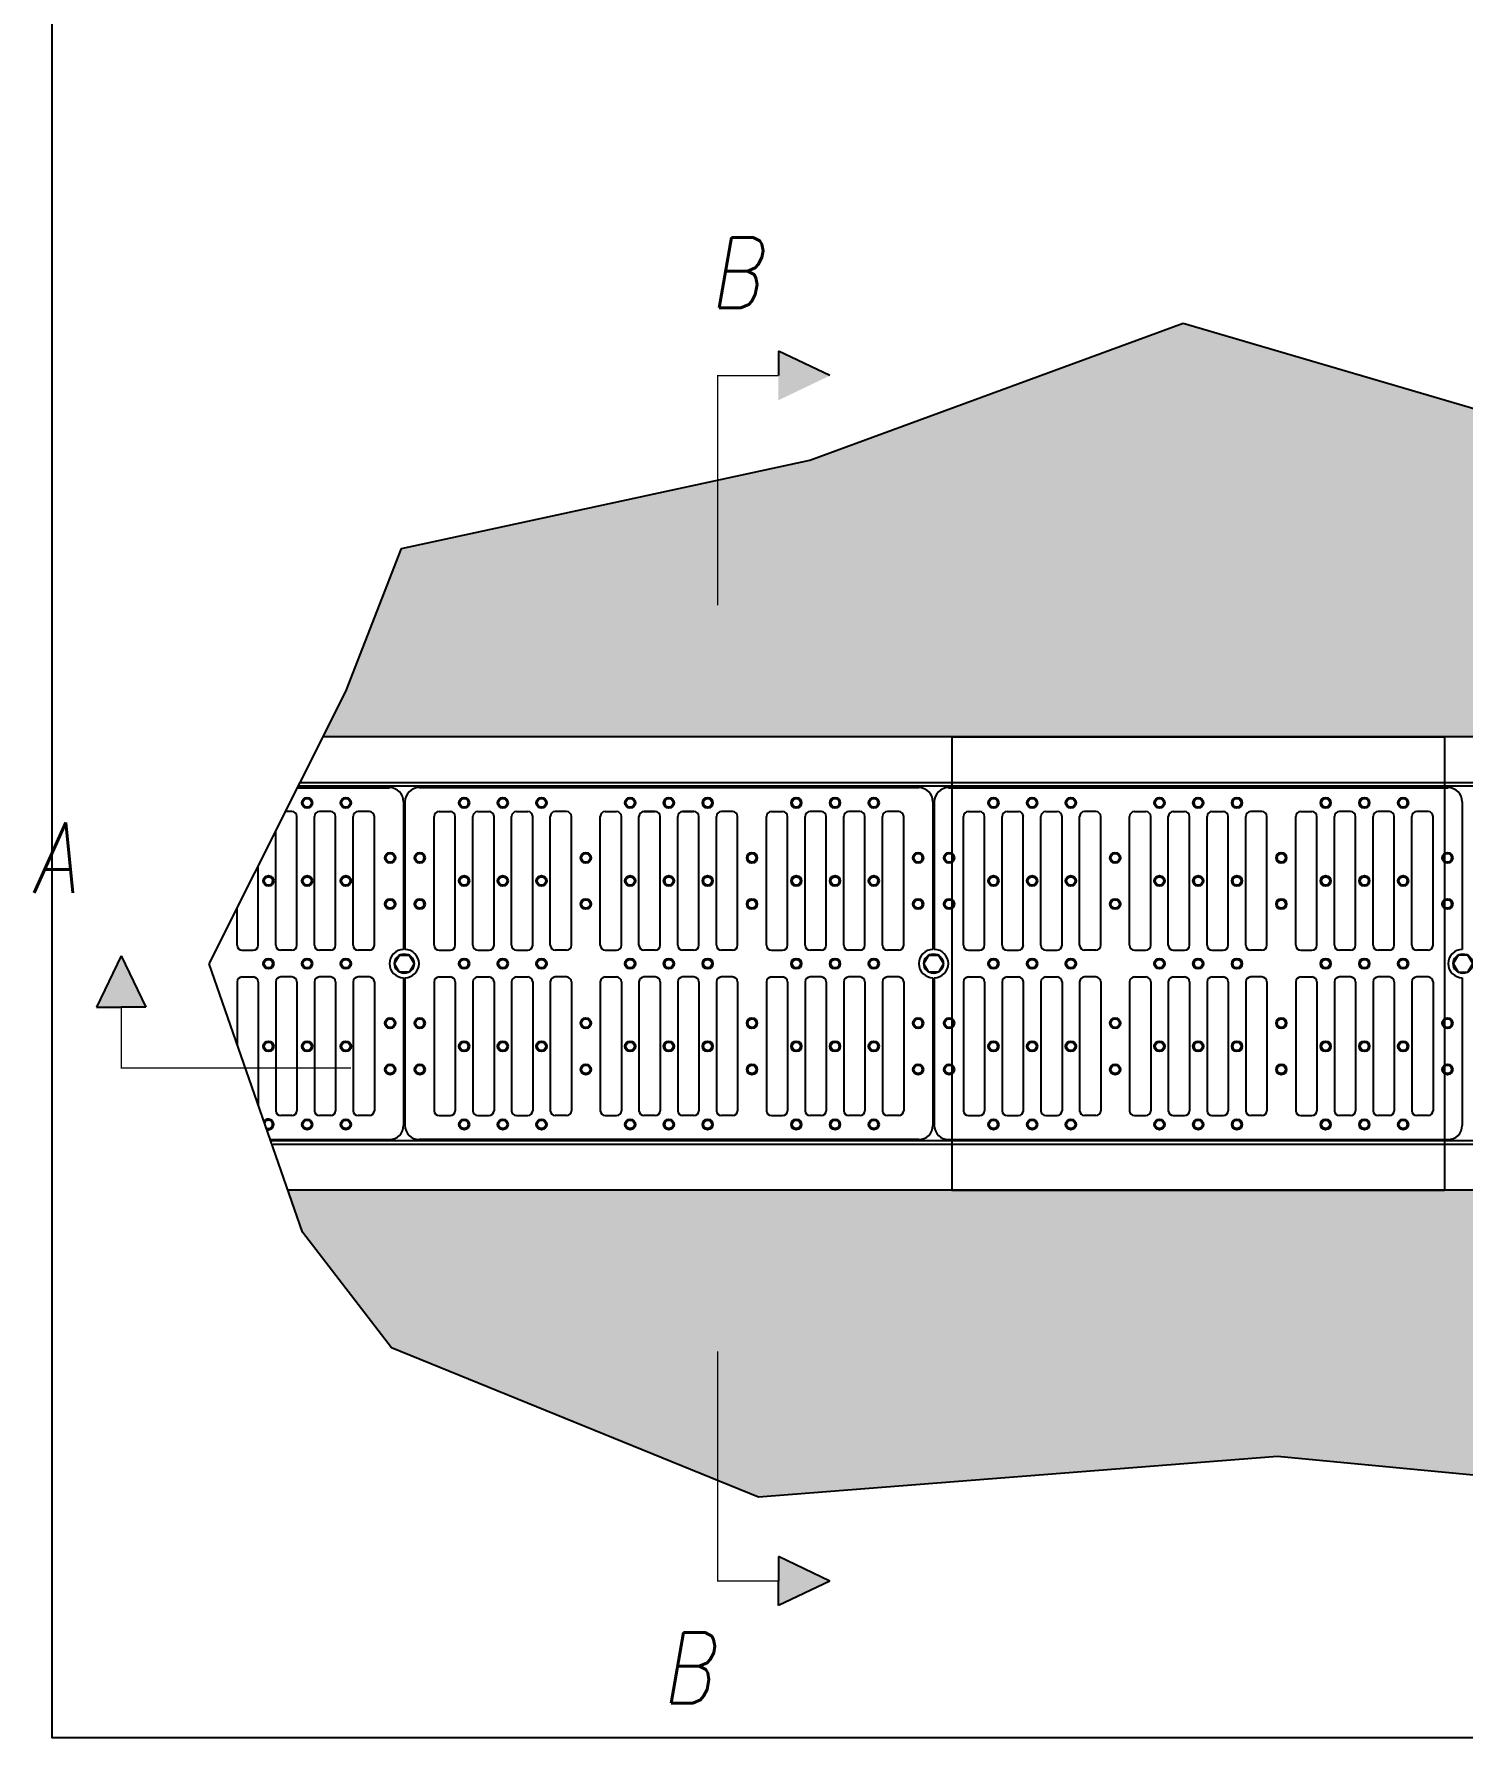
# Model space of a CAD drawing. Header units: millimetres. Extents: x 4085 to 4872, y 1447 to 1654.
# Drawn here: x 4406.22 to 4411.99, y 1627.35 to 1634.22 of the extents above; entities that cross this region are included whole.
import ezdxf

# ---------------------------------------------------------------- set-up
doc = ezdxf.new("R2010")
doc.units = ezdxf.units.MM
doc.linetypes.add('TRATTEGGIATA', pattern=[0.75, 0.5, -0.25])
doc.linetypes.add('TRATTO-PUNTO', pattern=[1, 0.5, -0.25, 0, -0.25])
doc.styles.add('ROMANS', font='romans.shx', dxfattribs={"width": 0.8, "oblique": 10})

msp = doc.modelspace()

# ---------------------------------------------------------------- hatches: boundary and pattern name
h = msp.add_hatch()
h.set_pattern_fill('PIETRE3', color=9, scale=0.7098, style=0)
h.set_pattern_definition([(0, (4378.5598, 1632.4442), (0.7098, 0.7098), [0.03549, -0.03549, 0.07098, -0.56784]), (0, (4378.27586, 1632.4797), (0.7098, 0.7098), [0.17745, -0.53235]), (0, (4378.2404, 1632.5152), (0.7098, 0.7098), [0.17745, -0.53235]), (0, (4378.5598, 1632.69266), (0.7098, 0.7098), [0.03549, -0.67431]), (0, (4378.2049, 1632.7636), (0.7098, 0.7098), [0.10647, -0.60333]), (0, (4378.2049, 1632.7991), (0.7098, 0.7098), [0.10647, -0.60333]), (0, (4378.63076, 1632.8346), (0.7098, 0.7098), [0.21294, -0.49686]), (0, (4378.5953, 1632.8701), (0.7098, 0.7098), [0.21294, -0.49686]), (0, (4378.4178, 1632.9411), (0.7098, 0.7098), [0.07098, -0.63882]), (0, (4378.4533, 1632.9766), (0.7098, 0.7098), [0.03549, -0.67431]), (0, (4378.1339, 1633.04756), (0.7098, 0.7098), [0.03549, -0.03549, 0.03549, -0.60333]), (90, (4378.1339, 1632.9056), (-0.7098, 0.7098), [0.10647, -0.60333]), (90, (4378.1694, 1632.6572), (-0.7098, 0.7098), [0.03549, -0.07098, 0.03549, -0.07098, 0.14196, -0.3549]), (90, (4378.2404, 1633.08305), (-0.7098, 0.7098), [0.03549, -0.67431]), (90, (4378.34684, 1632.7636), (-0.7098, 0.7098), [0.03549, -0.67431]), (90, (4378.3823, 1632.9411), (-0.7098, 0.7098), [0.03549, -0.67431]), (90, (4378.4533, 1632.5507), (-0.7098, 0.7098), [0.07098, -0.63882]), (90, (4378.4888, 1632.5152), (-0.7098, 0.7098), [0.10647, -0.60333]), (90, (4378.5243, 1632.9411), (-0.7098, 0.7098), [0.07098, -0.03549, 0.07098, -0.53235]), (90, (4378.5598, 1632.72815), (-0.7098, 0.7098), [0.14196, -0.56784]), (90, (4378.5953, 1632.72815), (-0.7098, 0.7098), [0.07098, -0.63882]), (90, (4378.66625, 1632.4797), (-0.7098, 0.7098), [0.14196, -0.56784]), (90, (4378.70174, 1632.4797), (-0.7098, 0.7098), [0.10647, -0.60333]), (45, (4378.4178, 1632.5152), (8e-17, 0.7098), [0.05019, -0.953618]), (45, (4378.5243, 1632.69266), (8e-17, 0.7098), [0.05019, -0.953618]), (45, (4378.59527, 1632.79913), (8e-17, 0.7098), [0.05019, -0.953618]), (45, (4378.0984, 1632.8701), (8e-17, 0.7098), [0.05019, -0.953618]), (45, (4378.1694, 1633.01207), (8e-17, 0.7098), [0.05019, -0.953618]), (45, (4378.4888, 1632.6217), (8e-17, 0.7098), [0.10038, -0.903428]), (45, (4378.5598, 1633.08305), (8e-17, 0.7098), [0.10038, -0.903428]), (135, (4378.5243, 1632.40874), (-0.7098, 8e-17), [0.10038, -0.903428]), (135, (4378.5598, 1632.44423), (-0.7098, 8e-17), [0.10038, -0.903428]), (135, (4378.66625, 1632.6217), (-0.7098, 8e-17), [0.10038, -0.903428]), (135, (4378.5598, 1632.8701), (-0.7098, 8e-17), [0.10038, -0.903428]), (135, (4378.59527, 1632.8701), (-0.7098, 8e-17), [0.10038, -0.903428]), (135, (4378.4533, 1632.65717), (-0.7098, 8e-17), [0.150571, -0.853237]), (135, (4378.70174, 1632.6217), (-0.7098, 8e-17), [0.150571, -0.853237]), (135, (4378.4533, 1632.6217), (-0.7098, 8e-17), [0.200762, -0.803047]), (135, (4378.1339, 1633.04756), (-0.7098, 8e-17), [0.200762, -0.803047]), (135, (4378.1339, 1633.01207), (-0.7098, 8e-17), [0.200762, -0.803047]), (135, (4378.1694, 1632.6217), (-0.7098, 8e-17), [0.05019, -0.953618]), (135, (4378.1694, 1632.79913), (-0.7098, 8e-17), [0.05019, -0.953618]), (26.5651, (4378.59527, 1632.44423), (0.7098, 3e-10), [0.079358, -1.507803]), (26.5651, (4378.4533, 1632.65717), (0.7098, 3e-10), [0.079358, -1.507803]), (26.5651, (4378.70174, 1632.5862), (0.7098, 3e-10), [0.158716, -1.428445]), (26.5651, (4378.70174, 1632.62168), (0.7098, 3e-10), [0.158716, -1.428445]), (63.4349, (4378.4888, 1632.97658), (4e-11, 0.7098), [0.0793556, -0.7935564, 0.158711, -0.555538]), (63.4349, (4378.1339, 1632.69266), (4e-11, 0.7098), [0.079358, -1.507803]), (63.4349, (4378.24037, 1632.40874), (4e-11, 0.7098), [0.079358, -1.507803]), (63.4349, (4378.1694, 1632.69266), (4e-11, 0.7098), [0.079358, -1.507803]), (63.4349, (4378.5243, 1633.01207), (4e-11, 0.7098), [0.079358, -1.507803]), (63.4349, (4378.4888, 1632.97658), (4e-11, 0.7098), [0.079358, -1.507803]), (63.4349, (4378.34684, 1632.79913), (4e-11, 0.7098), [0.158716, -1.428445]), (63.4349, (4378.31135, 1632.79913), (4e-11, 0.7098), [0.158716, -1.428445]), (116.5651, (4378.20488, 1632.79913), (-3e-10, 0.7098), [0.079358, -1.507803]), (116.5651, (4378.24037, 1632.4797), (-3e-10, 0.7098), [0.158716, -1.428445]), (116.5651, (4378.24037, 1632.5152), (-3e-10, 0.7098), [0.158716, -1.428445]), (153.4349, (4378.38233, 1632.97658), (-0.7098, 4e-11), [0.158716, -1.428445]), (153.4349, (4378.4533, 1632.97658), (-0.7098, 4e-11), [0.238074, -1.349087])])
h.paths.add_polyline_path([(4414.9531, 1631.3836), (4414.9056, 1631.9499), (4414.0259, 1632.5641), (4412.6095, 1632.5384), (4410.8584, 1633.0529), (4409.3519, 1632.4998), (4407.7048, 1632.1441), (4407.4812, 1631.5668), (4407.3892, 1631.3836)], flags=17)
h.paths.add_polyline_path([(4407.2464, 1629.5551), (4407.3053, 1629.3854), (4407.6644, 1628.9191), (4409.1447, 1628.3167), (4411.239, 1628.481), (4413.2895, 1628.2838), (4414.4661, 1628.6206), (4414.7943, 1629.5551)])
h = msp.add_hatch(color=256)
h.paths.add_polyline_path([(4409.4328, 1632.8413), (4409.2256, 1632.7421), (4409.2256, 1632.8413)])
h.paths.add_polyline_path([(4409.4328, 1632.8413), (4409.2256, 1632.8413), (4409.2256, 1632.9406)])
h = msp.add_hatch(color=256)
h.paths.add_polyline_path([(4406.5748, 1630.5007), (4406.4755, 1630.2935), (4406.5748, 1630.2935)])
h.paths.add_polyline_path([(4406.5748, 1630.5007), (4406.5748, 1630.2935), (4406.6741, 1630.2935)])
h = msp.add_hatch(color=256)
h.paths.add_polyline_path([(4409.4328, 1627.9786), (4409.2256, 1627.8793), (4409.2256, 1627.9786)])
h.paths.add_polyline_path([(4409.4328, 1627.9786), (4409.2256, 1627.9786), (4409.2256, 1628.0779)])

# ---------------------------------------------------------------- linework, layer by layer
for p, q in [((4409.4328, 1632.8413), (4409.2256, 1632.9406)), ((4409.2256, 1632.9406), (4409.2256, 1632.8413)), ((4414.9686, 1631.199), (4407.2965, 1631.199)), ((4407.2865, 1631.1791), (4407.6567, 1631.1791)), ((4414.9698, 1631.1848), (4407.2894, 1631.1848)), ((4409.7918, 1631.1791), (4407.776, 1631.1791)), ((4409.9111, 1631.1791), (4411.9269, 1631.1791)), ((4407.2635, 1631.0826), (4407.238, 1631.0826)), ((4407.2834, 1630.5432), (4407.2834, 1631.0627)), ((4407.3544, 1630.5432), (4407.3544, 1631.0627)), ((4407.4197, 1631.0826), (4407.3742, 1631.0826)), ((4407.4395, 1630.5432), (4407.4395, 1631.0627)), ((4407.5105, 1630.5432), (4407.5105, 1631.0627)), ((4407.5758, 1631.0826), (4407.5304, 1631.0826)), ((4407.5957, 1630.5432), (4407.5957, 1631.0627)), ((4407.7135, 1631.1224), (4407.7135, 1630.5261)), ((4407.7192, 1631.1224), (4407.7192, 1630.5261)), ((4407.837, 1630.5432), (4407.837, 1631.0627)), ((4407.8569, 1631.0826), (4407.9023, 1631.0826)), ((4407.8569, 1631.0826), (4407.9023, 1631.0826)), ((4407.9222, 1630.5432), (4407.9222, 1631.0627)), ((4407.9932, 1630.5432), (4407.9932, 1631.0627)), ((4408.0131, 1631.0826), (4408.0585, 1631.0826)), ((4408.0131, 1631.0826), (4408.0585, 1631.0826)), ((4408.0784, 1630.5432), (4408.0784, 1631.0627)), ((4408.1493, 1630.5432), (4408.1493, 1631.0627)), ((4408.1692, 1631.0826), (4408.2146, 1631.0826)), ((4408.1692, 1631.0826), (4408.2146, 1631.0826)), ((4408.2345, 1630.5432), (4408.2345, 1631.0627)), ((4408.3055, 1630.5432), (4408.3055, 1631.0627)), ((4408.3708, 1631.0826), (4408.3254, 1631.0826)), ((4408.3708, 1631.0826), (4408.3254, 1631.0826)), ((4408.3907, 1630.5432), (4408.3907, 1631.0627)), ((4408.5071, 1630.5432), (4408.5071, 1631.0627)), ((4408.527, 1631.0826), (4408.5724, 1631.0826)), ((4408.527, 1631.0826), (4408.5724, 1631.0826)), ((4408.5923, 1630.5432), (4408.5923, 1631.0627)), ((4408.6632, 1630.5432), (4408.6632, 1631.0627)), ((4408.7285, 1631.0826), (4408.6831, 1631.0826)), ((4408.6831, 1631.0826), (4408.7285, 1631.0826)), ((4408.7484, 1630.5432), (4408.7484, 1631.0627)), ((4408.8194, 1630.5432), (4408.8194, 1631.0627)), ((4408.8847, 1631.0826), (4408.8393, 1631.0826)), ((4408.8393, 1631.0826), (4408.8847, 1631.0826)), ((4408.9046, 1630.5432), (4408.9046, 1631.0627)), ((4408.9755, 1630.5432), (4408.9755, 1631.0627)), ((4409.0408, 1631.0826), (4408.9954, 1631.0826)), ((4409.0408, 1631.0826), (4408.9954, 1631.0826)), ((4409.0607, 1630.5432), (4409.0607, 1631.0627)), ((4409.1771, 1630.5432), (4409.1771, 1631.0627)), ((4409.197, 1631.0826), (4409.2424, 1631.0826)), ((4409.197, 1631.0826), (4409.2424, 1631.0826)), ((4409.2623, 1630.5432), (4409.2623, 1631.0627)), ((4409.3333, 1630.5432), (4409.3333, 1631.0627)), ((4409.3986, 1631.0826), (4409.3532, 1631.0826)), ((4409.3986, 1631.0826), (4409.3532, 1631.0826)), ((4409.4185, 1630.5432), (4409.4185, 1631.0627)), ((4409.4894, 1630.5432), (4409.4894, 1631.0627)), ((4409.5547, 1631.0826), (4409.5093, 1631.0826)), ((4409.5547, 1631.0826), (4409.5093, 1631.0826)), ((4409.5746, 1630.5432), (4409.5746, 1631.0627)), ((4409.6456, 1630.5432), (4409.6456, 1631.0627)), ((4409.7109, 1631.0826), (4409.6655, 1631.0826)), ((4409.7109, 1631.0826), (4409.6655, 1631.0826)), ((4409.7308, 1630.5432), (4409.7308, 1631.0627)), ((4409.8486, 1631.1224), (4409.8486, 1630.5261)), ((4409.8543, 1631.1224), (4409.8543, 1630.5261)), ((4409.9721, 1630.5432), (4409.9721, 1631.0627)), ((4409.992, 1631.0826), (4410.0374, 1631.0826)), ((4410.0573, 1630.5432), (4410.0573, 1631.0627)), ((4410.1283, 1630.5432), (4410.1283, 1631.0627)), ((4410.1481, 1631.0826), (4410.1936, 1631.0826)), ((4410.2134, 1630.5432), (4410.2134, 1631.0627)), ((4410.2844, 1630.5432), (4410.2844, 1631.0627)), ((4410.3043, 1631.0826), (4410.3497, 1631.0826)), ((4410.3696, 1630.5432), (4410.3696, 1631.0627)), ((4410.4406, 1630.5432), (4410.4406, 1631.0627)), ((4410.5059, 1631.0826), (4410.4604, 1631.0826)), ((4410.5257, 1630.5432), (4410.5257, 1631.0627)), ((4410.6422, 1630.5432), (4410.6422, 1631.0627)), ((4410.662, 1631.0826), (4410.7075, 1631.0826)), ((4410.7273, 1630.5432), (4410.7273, 1631.0627)), ((4410.7983, 1630.5432), (4410.7983, 1631.0627)), ((4410.8182, 1631.0826), (4410.8636, 1631.0826)), ((4410.8835, 1630.5432), (4410.8835, 1631.0627)), ((4410.9545, 1630.5432), (4410.9545, 1631.0627)), ((4410.9743, 1631.0826), (4411.0198, 1631.0826)), ((4411.0396, 1630.5432), (4411.0396, 1631.0627)), ((4411.1106, 1630.5432), (4411.1106, 1631.0627)), ((4411.1759, 1631.0826), (4411.1305, 1631.0826)), ((4411.1958, 1630.5432), (4411.1958, 1631.0627)), ((4411.3122, 1630.5432), (4411.3122, 1631.0627)), ((4411.3321, 1631.0826), (4411.3775, 1631.0826)), ((4411.3974, 1630.5432), (4411.3974, 1631.0627)), ((4411.4684, 1630.5432), (4411.4684, 1631.0627)), ((4411.5337, 1631.0826), (4411.4882, 1631.0826)), ((4411.5535, 1630.5432), (4411.5535, 1631.0627)), ((4411.6245, 1630.5432), (4411.6245, 1631.0627)), ((4411.6898, 1631.0826), (4411.6444, 1631.0826)), ((4411.7097, 1630.5432), (4411.7097, 1631.0627)), ((4411.7807, 1630.5432), (4411.7807, 1631.0627)), ((4411.846, 1631.0826), (4411.8005, 1631.0826)), ((4411.8659, 1630.5432), (4411.8659, 1631.0627)), ((4411.9837, 1631.1224), (4411.9837, 1630.5261)), ((4407.1982, 1630.5432), (4407.1982, 1631.0033)), ((4407.1272, 1630.5432), (4407.1272, 1630.862)), ((4407.0421, 1630.5432), (4407.0421, 1630.6924)), ((4407.0619, 1630.5233), (4407.1074, 1630.5233)), ((4407.2635, 1630.5233), (4407.2181, 1630.5233)), ((4407.4197, 1630.5233), (4407.3742, 1630.5233)), ((4407.5758, 1630.5233), (4407.5304, 1630.5233)), ((4407.8569, 1630.5233), (4407.9023, 1630.5233)), ((4408.0131, 1630.5233), (4408.0585, 1630.5233)), ((4408.1692, 1630.5233), (4408.2146, 1630.5233)), ((4408.3708, 1630.5233), (4408.3254, 1630.5233)), ((4408.527, 1630.5233), (4408.5724, 1630.5233)), ((4408.7285, 1630.5233), (4408.6831, 1630.5233)), ((4408.8847, 1630.5233), (4408.8393, 1630.5233)), ((4409.0408, 1630.5233), (4408.9954, 1630.5233)), ((4409.197, 1630.5233), (4409.2424, 1630.5233)), ((4409.3986, 1630.5233), (4409.3532, 1630.5233)), ((4409.5547, 1630.5233), (4409.5093, 1630.5233)), ((4409.7109, 1630.5233), (4409.6655, 1630.5233)), ((4409.992, 1630.5233), (4410.0374, 1630.5233)), ((4410.1481, 1630.5233), (4410.1936, 1630.5233)), ((4410.3043, 1630.5233), (4410.3497, 1630.5233)), ((4410.5059, 1630.5233), (4410.4604, 1630.5233)), ((4410.662, 1630.5233), (4410.7075, 1630.5233)), ((4410.8182, 1630.5233), (4410.8636, 1630.5233)), ((4410.9743, 1630.5233), (4411.0198, 1630.5233)), ((4411.1759, 1630.5233), (4411.1305, 1630.5233)), ((4411.3321, 1630.5233), (4411.3775, 1630.5233)), ((4411.5337, 1630.5233), (4411.4882, 1630.5233)), ((4411.6898, 1630.5233), (4411.6444, 1630.5233)), ((4411.846, 1630.5233), (4411.8005, 1630.5233)), ((4406.5748, 1630.5007), (4406.4755, 1630.2935)), ((4406.5748, 1630.5007), (4406.6741, 1630.2935)), ((4407.0421, 1630.3955), (4407.0421, 1630.1433)), ((4407.0619, 1630.4154), (4407.1074, 1630.4154)), ((4407.1272, 1630.3955), (4407.1272, 1629.8981)), ((4407.1982, 1630.3955), (4407.1982, 1629.876)), ((4407.2635, 1630.4154), (4407.2181, 1630.4154)), ((4407.2834, 1630.3955), (4407.2834, 1629.876)), ((4407.3544, 1630.3955), (4407.3544, 1629.876)), ((4407.4197, 1630.4154), (4407.3742, 1630.4154)), ((4407.4395, 1630.3955), (4407.4395, 1629.876)), ((4407.5105, 1630.3955), (4407.5105, 1629.876)), ((4407.5758, 1630.4154), (4407.5304, 1630.4154)), ((4407.5957, 1630.3955), (4407.5957, 1629.876)), ((4407.7135, 1630.4126), (4407.7135, 1629.8163)), ((4407.7192, 1630.4126), (4407.7192, 1629.8163)), ((4407.837, 1630.3955), (4407.837, 1629.876)), ((4407.8569, 1630.4154), (4407.9023, 1630.4154)), ((4407.9222, 1630.3955), (4407.9222, 1629.876)), ((4407.9932, 1630.3955), (4407.9932, 1629.876)), ((4408.0131, 1630.4154), (4408.0585, 1630.4154)), ((4408.0784, 1630.3955), (4408.0784, 1629.876)), ((4408.1493, 1630.3955), (4408.1493, 1629.876)), ((4408.1692, 1630.4154), (4408.2146, 1630.4154)), ((4408.2345, 1630.3955), (4408.2345, 1629.876)), ((4408.3055, 1630.3955), (4408.3055, 1629.876)), ((4408.3708, 1630.4154), (4408.3254, 1630.4154)), ((4408.3907, 1630.3955), (4408.3907, 1629.876)), ((4408.5071, 1630.3955), (4408.5071, 1629.876)), ((4408.527, 1630.4154), (4408.5724, 1630.4154)), ((4408.5923, 1630.3955), (4408.5923, 1629.876)), ((4408.6632, 1630.3955), (4408.6632, 1629.876)), ((4408.7285, 1630.4154), (4408.6831, 1630.4154)), ((4408.7484, 1630.3955), (4408.7484, 1629.876)), ((4408.8194, 1630.3955), (4408.8194, 1629.876)), ((4408.8847, 1630.4154), (4408.8393, 1630.4154)), ((4408.9046, 1630.3955), (4408.9046, 1629.876)), ((4408.9755, 1630.3955), (4408.9755, 1629.876)), ((4409.0408, 1630.4154), (4408.9954, 1630.4154)), ((4409.0607, 1630.3955), (4409.0607, 1629.876)), ((4409.1771, 1630.3955), (4409.1771, 1629.876)), ((4409.197, 1630.4154), (4409.2424, 1630.4154)), ((4409.2623, 1630.3955), (4409.2623, 1629.876)), ((4409.3333, 1630.3955), (4409.3333, 1629.876)), ((4409.3986, 1630.4154), (4409.3532, 1630.4154)), ((4409.4185, 1630.3955), (4409.4185, 1629.876)), ((4409.4894, 1630.3955), (4409.4894, 1629.876)), ((4409.5547, 1630.4154), (4409.5093, 1630.4154)), ((4409.5746, 1630.3955), (4409.5746, 1629.876)), ((4409.6456, 1630.3955), (4409.6456, 1629.876)), ((4409.7109, 1630.4154), (4409.6655, 1630.4154)), ((4409.7308, 1630.3955), (4409.7308, 1629.876)), ((4409.8486, 1630.4126), (4409.8486, 1629.8163)), ((4409.8543, 1630.4126), (4409.8543, 1629.8163)), ((4409.9721, 1630.3955), (4409.9721, 1629.876)), ((4409.992, 1630.4154), (4410.0374, 1630.4154)), ((4410.0573, 1630.3955), (4410.0573, 1629.876)), ((4410.1283, 1630.3955), (4410.1283, 1629.876)), ((4410.1481, 1630.4154), (4410.1936, 1630.4154)), ((4410.2134, 1630.3955), (4410.2134, 1629.876)), ((4410.2844, 1630.3955), (4410.2844, 1629.876)), ((4410.3043, 1630.4154), (4410.3497, 1630.4154)), ((4410.3696, 1630.3955), (4410.3696, 1629.876)), ((4410.4406, 1630.3955), (4410.4406, 1629.876)), ((4410.5059, 1630.4154), (4410.4604, 1630.4154)), ((4410.5257, 1630.3955), (4410.5257, 1629.876)), ((4410.6422, 1630.3955), (4410.6422, 1629.876)), ((4410.662, 1630.4154), (4410.7075, 1630.4154)), ((4410.7273, 1630.3955), (4410.7273, 1629.876)), ((4410.7983, 1630.3955), (4410.7983, 1629.876)), ((4410.8182, 1630.4154), (4410.8636, 1630.4154)), ((4410.8835, 1630.3955), (4410.8835, 1629.876)), ((4410.9545, 1630.3955), (4410.9545, 1629.876)), ((4410.9743, 1630.4154), (4411.0198, 1630.4154)), ((4411.0396, 1630.3955), (4411.0396, 1629.876)), ((4411.1106, 1630.3955), (4411.1106, 1629.876)), ((4411.1759, 1630.4154), (4411.1305, 1630.4154)), ((4411.1958, 1630.3955), (4411.1958, 1629.876)), ((4411.3122, 1630.3955), (4411.3122, 1629.876)), ((4411.3321, 1630.4154), (4411.3775, 1630.4154)), ((4411.3974, 1630.3955), (4411.3974, 1629.876)), ((4411.4684, 1630.3955), (4411.4684, 1629.876)), ((4411.5337, 1630.4154), (4411.4882, 1630.4154)), ((4411.5535, 1630.3955), (4411.5535, 1629.876)), ((4411.6245, 1630.3955), (4411.6245, 1629.876)), ((4411.6898, 1630.4154), (4411.6444, 1630.4154)), ((4411.7097, 1630.3955), (4411.7097, 1629.876)), ((4411.7807, 1630.3955), (4411.7807, 1629.876)), ((4411.846, 1630.4154), (4411.8005, 1630.4154)), ((4411.8659, 1630.3955), (4411.8659, 1629.876)), ((4411.9837, 1630.4126), (4411.9837, 1629.8163)), ((4406.4755, 1630.2935), (4406.5748, 1630.2935)), ((4406.6741, 1630.2935), (4406.5748, 1630.2935)), ((4407.2635, 1629.8561), (4407.2181, 1629.8561)), ((4407.4197, 1629.8561), (4407.3742, 1629.8561)), ((4407.5758, 1629.8561), (4407.5304, 1629.8561)), ((4407.8569, 1629.8561), (4407.9023, 1629.8561)), ((4408.0131, 1629.8561), (4408.0585, 1629.8561)), ((4408.1692, 1629.8561), (4408.2146, 1629.8561)), ((4408.3708, 1629.8561), (4408.3254, 1629.8561)), ((4408.527, 1629.8561), (4408.5724, 1629.8561)), ((4408.7285, 1629.8561), (4408.6831, 1629.8561)), ((4408.8847, 1629.8561), (4408.8393, 1629.8561)), ((4409.0408, 1629.8561), (4408.9954, 1629.8561)), ((4409.197, 1629.8561), (4409.2424, 1629.8561)), ((4409.3986, 1629.8561), (4409.3532, 1629.8561)), ((4409.5547, 1629.8561), (4409.5093, 1629.8561)), ((4409.7109, 1629.8561), (4409.6655, 1629.8561)), ((4409.992, 1629.8561), (4410.0374, 1629.8561)), ((4410.1481, 1629.8561), (4410.1936, 1629.8561)), ((4410.3043, 1629.8561), (4410.3497, 1629.8561)), ((4410.5059, 1629.8561), (4410.4604, 1629.8561)), ((4410.662, 1629.8561), (4410.7075, 1629.8561)), ((4410.8182, 1629.8561), (4410.8636, 1629.8561)), ((4410.9743, 1629.8561), (4411.0198, 1629.8561)), ((4411.1759, 1629.8561), (4411.1305, 1629.8561)), ((4411.3321, 1629.8561), (4411.3775, 1629.8561)), ((4411.5337, 1629.8561), (4411.4882, 1629.8561)), ((4411.6898, 1629.8561), (4411.6444, 1629.8561)), ((4411.846, 1629.8561), (4411.8005, 1629.8561)), ((4407.1786, 1629.7595), (4407.6567, 1629.7595)), ((4414.8395, 1629.7539), (4407.1813, 1629.7539)), ((4409.7918, 1629.7595), (4407.776, 1629.7595)), ((4409.9111, 1629.7595), (4411.9269, 1629.7595)), ((4414.8365, 1629.7397), (4407.1882, 1629.7397)), ((4409.4328, 1627.9786), (4409.2256, 1628.0779)), ((4409.2256, 1628.0779), (4409.2256, 1627.9786)), ((4409.4328, 1627.9786), (4409.2256, 1627.8793)), ((4409.2256, 1627.8793), (4409.2256, 1627.9786))]:
    msp.add_line(p, q)
at = {"color": 9}
for p, q in [((4414.9531, 1631.3836), (4407.3892, 1631.3836)), ((4414.8005, 1629.5551), (4407.2464, 1629.5551))]:
    msp.add_line(p, q, dxfattribs=at)
at = {"linetype": 'TRATTEGGIATA', "ltscale": 150}
for p, q in [((4409.9253, 1631.3836), (4409.9253, 1629.5551)), ((4409.9253, 1631.3836), (4411.9127, 1631.3836)), ((4411.9127, 1631.3836), (4411.9127, 1629.5551)), ((4409.9253, 1629.5551), (4411.9127, 1629.5551))]:
    msp.add_line(p, q, dxfattribs=at)
at = {"color": 5}
msp.add_lwpolyline([(4406.2965, 1641.093), (4422.2168, 1641.093), (4422.2168, 1627.3456), (4406.2965, 1627.3456)], close=True, dxfattribs=at)
at = {"color": 9, "linetype": 'TRATTO-PUNTO', "ltscale": 200}
msp.add_lwpolyline([(4407.7048, 1632.1441), (4409.3519, 1632.4998), (4410.8584, 1633.0529), (4412.6095, 1632.5384), (4414.0259, 1632.5641), (4414.9056, 1631.9499), (4415.0195, 1630.5919), (4414.8009, 1629.5741), (4414.4661, 1628.6206), (4413.2895, 1628.2838), (4411.239, 1628.481), (4409.1447, 1628.3167), (4407.6644, 1628.9191), (4407.3053, 1629.3854), (4406.9293, 1630.4679), (4407.4812, 1631.5668), (4407.7048, 1632.1441)], dxfattribs=at)
at = {"linetype": 'TRATTO-PUNTO', "ltscale": 150, "const_width": 0.00568}
for points in [[(4408.9802, 1631.9141), (4408.9802, 1632.8413), (4409.2256, 1632.8413)], [(4406.5748, 1630.2935), (4406.5748, 1630.048), (4407.502, 1630.048)], [(4409.2256, 1627.9786), (4408.9802, 1627.9786), (4408.9802, 1628.9058)]]:
    msp.add_lwpolyline(points, dxfattribs=at)
for points in [[(4407.677, 1630.4693), (4407.6967, 1630.5034), (4407.736, 1630.5034), (4407.7557, 1630.4693), (4407.736, 1630.4353), (4407.6967, 1630.4353)], [(4409.8121, 1630.4693), (4409.8318, 1630.5034), (4409.8711, 1630.5034), (4409.8908, 1630.4693), (4409.8711, 1630.4353), (4409.8318, 1630.4353)], [(4412.0259, 1630.4693), (4412.0062, 1630.5034), (4411.9668, 1630.5034), (4411.9472, 1630.4693), (4411.9668, 1630.4353), (4412.0062, 1630.4353)]]:
    msp.add_lwpolyline(points, close=True)
for centre, radius in [((4407.3246, 1631.118), 0.0213), ((4407.3246, 1631.118), 0.017), ((4407.4807, 1631.118), 0.0213), ((4407.4807, 1631.118), 0.017), ((4407.9577, 1631.118), 0.0213), ((4407.9577, 1631.118), 0.017), ((4408.1138, 1631.118), 0.0213), ((4408.1138, 1631.118), 0.017), ((4408.27, 1631.118), 0.0213), ((4408.27, 1631.118), 0.017), ((4408.6277, 1631.118), 0.0213), ((4408.6277, 1631.118), 0.017), ((4408.7839, 1631.118), 0.0213), ((4408.7839, 1631.118), 0.017), ((4408.9401, 1631.118), 0.0213), ((4408.9401, 1631.118), 0.017), ((4409.2978, 1631.118), 0.0213), ((4409.2978, 1631.118), 0.017), ((4409.454, 1631.118), 0.0213), ((4409.454, 1631.118), 0.017), ((4409.6101, 1631.118), 0.0213), ((4409.6101, 1631.118), 0.017), ((4410.0928, 1631.118), 0.0213), ((4410.0928, 1631.118), 0.017), ((4410.2489, 1631.118), 0.0213), ((4410.2489, 1631.118), 0.017), ((4410.4051, 1631.118), 0.0213), ((4410.4051, 1631.118), 0.017), ((4410.7628, 1631.118), 0.0213), ((4410.7628, 1631.118), 0.017), ((4410.919, 1631.118), 0.0213), ((4410.919, 1631.118), 0.017), ((4411.0751, 1631.118), 0.0213), ((4411.0751, 1631.118), 0.017), ((4411.4329, 1631.118), 0.0213), ((4411.4329, 1631.118), 0.017), ((4411.589, 1631.118), 0.0213), ((4411.589, 1631.118), 0.017), ((4411.7452, 1631.118), 0.0213), ((4411.7452, 1631.118), 0.017), ((4407.6596, 1630.8962), 0.0213), ((4407.6596, 1630.8962), 0.017), ((4407.7788, 1630.8962), 0.0213), ((4407.7788, 1630.8962), 0.017), ((4408.4489, 1630.8962), 0.0213), ((4408.4489, 1630.8962), 0.017), ((4409.1189, 1630.8962), 0.0213), ((4409.1189, 1630.8962), 0.017), ((4409.789, 1630.8962), 0.0213), ((4409.789, 1630.8962), 0.017), ((4409.9139, 1630.8962), 0.0213), ((4409.9139, 1630.8962), 0.017), ((4410.584, 1630.8962), 0.0213), ((4410.584, 1630.8962), 0.017), ((4411.254, 1630.8962), 0.0213), ((4411.254, 1630.8962), 0.017), ((4411.9241, 1630.8962), 0.0213), ((4411.9241, 1630.8962), 0.017), ((4407.1684, 1630.8029), 0.0213), ((4407.1684, 1630.8029), 0.017), ((4407.3246, 1630.8029), 0.0213), ((4407.3246, 1630.8029), 0.017), ((4407.4807, 1630.8029), 0.0213), ((4407.4807, 1630.8029), 0.017), ((4407.9577, 1630.8029), 0.0213), ((4407.9577, 1630.8029), 0.017), ((4408.1138, 1630.8029), 0.0213), ((4408.1138, 1630.8029), 0.017), ((4408.27, 1630.8029), 0.0213), ((4408.27, 1630.8029), 0.017), ((4408.6277, 1630.8029), 0.0213), ((4408.6277, 1630.8029), 0.017), ((4408.7839, 1630.8029), 0.0213), ((4408.7839, 1630.8029), 0.017), ((4408.9401, 1630.8029), 0.0213), ((4408.9401, 1630.8029), 0.017), ((4409.2978, 1630.8029), 0.0213), ((4409.2978, 1630.8029), 0.017), ((4409.454, 1630.8029), 0.0213), ((4409.454, 1630.8029), 0.017), ((4409.6101, 1630.8029), 0.0213), ((4409.6101, 1630.8029), 0.017), ((4410.0928, 1630.8029), 0.0213), ((4410.0928, 1630.8029), 0.017), ((4410.2489, 1630.8029), 0.0213), ((4410.2489, 1630.8029), 0.017), ((4410.4051, 1630.8029), 0.0213), ((4410.4051, 1630.8029), 0.017), ((4410.7628, 1630.8029), 0.0213), ((4410.7628, 1630.8029), 0.017), ((4410.919, 1630.8029), 0.0213), ((4410.919, 1630.8029), 0.017), ((4411.0751, 1630.8029), 0.0213), ((4411.0751, 1630.8029), 0.017), ((4411.4329, 1630.8029), 0.0213), ((4411.4329, 1630.8029), 0.017), ((4411.589, 1630.8029), 0.0213), ((4411.589, 1630.8029), 0.017), ((4411.7452, 1630.8029), 0.0213), ((4411.7452, 1630.8029), 0.017), ((4407.6596, 1630.7097), 0.0213), ((4407.6596, 1630.7097), 0.017), ((4407.7788, 1630.7097), 0.0213), ((4407.7788, 1630.7097), 0.017), ((4408.4489, 1630.7097), 0.0213), ((4408.4489, 1630.7097), 0.017), ((4409.1189, 1630.7097), 0.0213), ((4409.1189, 1630.7097), 0.017), ((4409.789, 1630.7097), 0.0213), ((4409.789, 1630.7097), 0.017), ((4409.9139, 1630.7097), 0.0213), ((4409.9139, 1630.7097), 0.017), ((4410.584, 1630.7097), 0.0213), ((4410.584, 1630.7097), 0.017), ((4411.254, 1630.7097), 0.0213), ((4411.254, 1630.7097), 0.017), ((4411.9241, 1630.7097), 0.0213), ((4411.9241, 1630.7097), 0.017), ((4407.7164, 1630.4693), 0.0393), ((4409.8514, 1630.4693), 0.0393), ((4411.9865, 1630.4693), 0.0393), ((4407.1684, 1630.4693), 0.0213), ((4407.1684, 1630.4693), 0.017), ((4407.3246, 1630.4693), 0.0213), ((4407.3246, 1630.4693), 0.017), ((4407.4807, 1630.4693), 0.0213), ((4407.4807, 1630.4693), 0.017), ((4407.9577, 1630.4693), 0.0213), ((4407.9577, 1630.4693), 0.017), ((4408.1138, 1630.4693), 0.0213), ((4408.1138, 1630.4693), 0.017), ((4408.27, 1630.4693), 0.0213), ((4408.27, 1630.4693), 0.017), ((4408.6277, 1630.4693), 0.0213), ((4408.6277, 1630.4693), 0.017), ((4408.7839, 1630.4693), 0.0213), ((4408.7839, 1630.4693), 0.017), ((4408.9401, 1630.4693), 0.0213), ((4408.9401, 1630.4693), 0.017), ((4409.2978, 1630.4693), 0.0213), ((4409.2978, 1630.4693), 0.017), ((4409.454, 1630.4693), 0.0213), ((4409.454, 1630.4693), 0.017), ((4409.6101, 1630.4693), 0.0213), ((4409.6101, 1630.4693), 0.017), ((4410.0928, 1630.4693), 0.0213), ((4410.0928, 1630.4693), 0.017), ((4410.2489, 1630.4693), 0.0213), ((4410.2489, 1630.4693), 0.017), ((4410.4051, 1630.4693), 0.0213), ((4410.4051, 1630.4693), 0.017), ((4410.7628, 1630.4693), 0.0213), ((4410.7628, 1630.4693), 0.017), ((4410.919, 1630.4693), 0.0213), ((4410.919, 1630.4693), 0.017), ((4411.0751, 1630.4693), 0.0213), ((4411.0751, 1630.4693), 0.017), ((4411.4329, 1630.4693), 0.0213), ((4411.4329, 1630.4693), 0.017), ((4411.589, 1630.4693), 0.0213), ((4411.589, 1630.4693), 0.017), ((4411.7452, 1630.4693), 0.0213), ((4411.7452, 1630.4693), 0.017), ((4407.6596, 1630.229), 0.0213), ((4407.6596, 1630.229), 0.017), ((4407.7788, 1630.229), 0.0213), ((4407.7788, 1630.229), 0.017), ((4408.4489, 1630.229), 0.0213), ((4408.4489, 1630.229), 0.017), ((4409.1189, 1630.229), 0.0213), ((4409.1189, 1630.229), 0.017), ((4409.789, 1630.229), 0.0213), ((4409.789, 1630.229), 0.017), ((4409.9139, 1630.229), 0.0213), ((4409.9139, 1630.229), 0.017), ((4410.584, 1630.229), 0.0213), ((4410.584, 1630.229), 0.017), ((4411.254, 1630.229), 0.0213), ((4411.254, 1630.229), 0.017), ((4411.9241, 1630.229), 0.0213), ((4411.9241, 1630.229), 0.017), ((4407.1684, 1630.1357), 0.0213), ((4407.1684, 1630.1357), 0.017), ((4407.3246, 1630.1357), 0.0213), ((4407.3246, 1630.1357), 0.017), ((4407.4807, 1630.1357), 0.0213), ((4407.4807, 1630.1357), 0.017), ((4407.9577, 1630.1357), 0.0213), ((4407.9577, 1630.1357), 0.017), ((4408.1138, 1630.1357), 0.0213), ((4408.1138, 1630.1357), 0.017), ((4408.27, 1630.1357), 0.0213), ((4408.27, 1630.1357), 0.017), ((4408.6277, 1630.1357), 0.0213), ((4408.6277, 1630.1357), 0.017), ((4408.7839, 1630.1357), 0.0213), ((4408.7839, 1630.1357), 0.017), ((4408.9401, 1630.1357), 0.0213), ((4408.9401, 1630.1357), 0.017), ((4409.2978, 1630.1357), 0.0213), ((4409.2978, 1630.1357), 0.017), ((4409.454, 1630.1357), 0.0213), ((4409.454, 1630.1357), 0.017), ((4409.6101, 1630.1357), 0.0213), ((4409.6101, 1630.1357), 0.017), ((4410.0928, 1630.1357), 0.0213), ((4410.0928, 1630.1357), 0.017), ((4410.2489, 1630.1357), 0.0213), ((4410.2489, 1630.1357), 0.017), ((4410.4051, 1630.1357), 0.0213), ((4410.4051, 1630.1357), 0.017), ((4410.7628, 1630.1357), 0.0213), ((4410.7628, 1630.1357), 0.017), ((4410.919, 1630.1357), 0.0213), ((4410.919, 1630.1357), 0.017), ((4411.0751, 1630.1357), 0.0213), ((4411.0751, 1630.1357), 0.017), ((4411.4329, 1630.1357), 0.0213), ((4411.4329, 1630.1357), 0.017), ((4411.589, 1630.1357), 0.0213), ((4411.589, 1630.1357), 0.017), ((4411.7452, 1630.1357), 0.0213), ((4411.7452, 1630.1357), 0.017), ((4407.6596, 1630.0425), 0.0213), ((4407.6596, 1630.0425), 0.017), ((4407.7788, 1630.0425), 0.0213), ((4407.7788, 1630.0425), 0.017), ((4408.4489, 1630.0425), 0.0213), ((4408.4489, 1630.0425), 0.017), ((4409.1189, 1630.0425), 0.0213), ((4409.1189, 1630.0425), 0.017), ((4409.789, 1630.0425), 0.0213), ((4409.789, 1630.0425), 0.017), ((4409.9139, 1630.0425), 0.0213), ((4409.9139, 1630.0425), 0.017), ((4410.584, 1630.0425), 0.0213), ((4410.584, 1630.0425), 0.017), ((4411.254, 1630.0425), 0.0213), ((4411.254, 1630.0425), 0.017), ((4411.9241, 1630.0425), 0.0213), ((4411.9241, 1630.0425), 0.017), ((4407.3246, 1629.8207), 0.0213), ((4407.3246, 1629.8207), 0.017), ((4407.4807, 1629.8207), 0.0213), ((4407.4807, 1629.8207), 0.017), ((4407.9577, 1629.8207), 0.0213), ((4407.9577, 1629.8207), 0.017), ((4408.1138, 1629.8207), 0.0213), ((4408.1138, 1629.8207), 0.017), ((4408.27, 1629.8207), 0.0213), ((4408.27, 1629.8207), 0.017), ((4408.6277, 1629.8207), 0.0213), ((4408.6277, 1629.8207), 0.017), ((4408.7839, 1629.8207), 0.0213), ((4408.7839, 1629.8207), 0.017), ((4408.9401, 1629.8207), 0.0213), ((4408.9401, 1629.8207), 0.017), ((4409.2978, 1629.8207), 0.0213), ((4409.2978, 1629.8207), 0.017), ((4409.454, 1629.8207), 0.0213), ((4409.454, 1629.8207), 0.017), ((4409.6101, 1629.8207), 0.0213), ((4409.6101, 1629.8207), 0.017), ((4410.0928, 1629.8207), 0.0213), ((4410.0928, 1629.8207), 0.017), ((4410.2489, 1629.8207), 0.0213), ((4410.2489, 1629.8207), 0.017), ((4410.4051, 1629.8207), 0.0213), ((4410.4051, 1629.8207), 0.017), ((4410.7628, 1629.8207), 0.0213), ((4410.7628, 1629.8207), 0.017), ((4410.919, 1629.8207), 0.0213), ((4410.919, 1629.8207), 0.017), ((4411.0751, 1629.8207), 0.0213), ((4411.0751, 1629.8207), 0.017), ((4411.4329, 1629.8207), 0.0213), ((4411.4329, 1629.8207), 0.017), ((4411.589, 1629.8207), 0.0213), ((4411.589, 1629.8207), 0.017), ((4411.7452, 1629.8207), 0.0213), ((4411.7452, 1629.8207), 0.017)]:
    msp.add_circle(centre, radius)
for centre, radius, start, end in [((4407.6567, 1631.1224), 0.0568, 0, 90), ((4407.776, 1631.1224), 0.0568, 90, 180), ((4409.7918, 1631.1224), 0.0568, 0, 90), ((4409.9111, 1631.1224), 0.0568, 90, 180), ((4411.9269, 1631.1224), 0.0568, 0, 90), ((4407.2635, 1631.0627), 0.0199, 0, 90), ((4407.3742, 1631.0627), 0.0199, 90, 180), ((4407.4197, 1631.0627), 0.0199, 0, 90), ((4407.5304, 1631.0627), 0.0199, 90, 180), ((4407.5758, 1631.0627), 0.0199, 0, 90), ((4407.8569, 1631.0627), 0.0199, 90, 180), ((4407.8569, 1631.0627), 0.0199, 90, 180), ((4407.9023, 1631.0627), 0.0199, 0, 90), ((4407.9023, 1631.0627), 0.0199, 0, 90), ((4408.0131, 1631.0627), 0.0199, 90, 180), ((4408.0131, 1631.0627), 0.0199, 90, 180), ((4408.0585, 1631.0627), 0.0199, 0, 90), ((4408.0585, 1631.0627), 0.0199, 0, 90), ((4408.1692, 1631.0627), 0.0199, 90, 180), ((4408.1692, 1631.0627), 0.0199, 90, 180), ((4408.2146, 1631.0627), 0.0199, 0, 90), ((4408.2146, 1631.0627), 0.0199, 0, 90), ((4408.3254, 1631.0627), 0.0199, 90, 180), ((4408.3254, 1631.0627), 0.0199, 90, 180), ((4408.3708, 1631.0627), 0.0199, 0, 90), ((4408.3708, 1631.0627), 0.0199, 0, 90), ((4408.527, 1631.0627), 0.0199, 90, 180), ((4408.527, 1631.0627), 0.0199, 90, 180), ((4408.5724, 1631.0627), 0.0199, 0, 90), ((4408.5724, 1631.0627), 0.0199, 0, 90), ((4408.6831, 1631.0627), 0.0199, 90, 180), ((4408.6831, 1631.0627), 0.0199, 90, 180), ((4408.7285, 1631.0627), 0.0199, 0, 90), ((4408.7285, 1631.0627), 0.0199, 0, 90), ((4408.8393, 1631.0627), 0.0199, 90, 180), ((4408.8393, 1631.0627), 0.0199, 90, 180), ((4408.8847, 1631.0627), 0.0199, 0, 90), ((4408.8847, 1631.0627), 0.0199, 0, 90), ((4408.9954, 1631.0627), 0.0199, 90, 180), ((4408.9954, 1631.0627), 0.0199, 90, 180), ((4409.0408, 1631.0627), 0.0199, 0, 90), ((4409.0408, 1631.0627), 0.0199, 0, 90), ((4409.197, 1631.0627), 0.0199, 90, 180), ((4409.197, 1631.0627), 0.0199, 90, 180), ((4409.2424, 1631.0627), 0.0199, 0, 90), ((4409.2424, 1631.0627), 0.0199, 0, 90), ((4409.3532, 1631.0627), 0.0199, 90, 180), ((4409.3532, 1631.0627), 0.0199, 90, 180), ((4409.3986, 1631.0627), 0.0199, 0, 90), ((4409.3986, 1631.0627), 0.0199, 0, 90), ((4409.5093, 1631.0627), 0.0199, 90, 180), ((4409.5093, 1631.0627), 0.0199, 90, 180), ((4409.5547, 1631.0627), 0.0199, 0, 90), ((4409.5547, 1631.0627), 0.0199, 0, 90), ((4409.6655, 1631.0627), 0.0199, 90, 180), ((4409.6655, 1631.0627), 0.0199, 90, 180), ((4409.7109, 1631.0627), 0.0199, 0, 90), ((4409.7109, 1631.0627), 0.0199, 0, 90), ((4409.992, 1631.0627), 0.0199, 90, 180), ((4410.0374, 1631.0627), 0.0199, 0, 90), ((4410.1481, 1631.0627), 0.0199, 90, 180), ((4410.1936, 1631.0627), 0.0199, 0, 90), ((4410.3043, 1631.0627), 0.0199, 90, 180), ((4410.3497, 1631.0627), 0.0199, 0, 90), ((4410.4604, 1631.0627), 0.0199, 90, 180), ((4410.5059, 1631.0627), 0.0199, 0, 90), ((4410.662, 1631.0627), 0.0199, 90, 180), ((4410.7075, 1631.0627), 0.0199, 0, 90), ((4410.8182, 1631.0627), 0.0199, 90, 180), ((4410.8636, 1631.0627), 0.0199, 0, 90), ((4410.9743, 1631.0627), 0.0199, 90, 180), ((4411.0198, 1631.0627), 0.0199, 0, 90), ((4411.1305, 1631.0627), 0.0199, 90, 180), ((4411.1759, 1631.0627), 0.0199, 0, 90), ((4411.3321, 1631.0627), 0.0199, 90, 180), ((4411.3775, 1631.0627), 0.0199, 0, 90), ((4411.4882, 1631.0627), 0.0199, 90, 180), ((4411.5337, 1631.0627), 0.0199, 0, 90), ((4411.6444, 1631.0627), 0.0199, 90, 180), ((4411.6898, 1631.0627), 0.0199, 0, 90), ((4411.8005, 1631.0627), 0.0199, 90, 180), ((4411.846, 1631.0627), 0.0199, 0, 90), ((4407.0619, 1630.5432), 0.0199, 180, 270), ((4407.1074, 1630.5432), 0.0199, 270, 0), ((4407.2181, 1630.5432), 0.0199, 180, 270), ((4407.2635, 1630.5432), 0.0199, 270, 0), ((4407.3742, 1630.5432), 0.0199, 180, 270), ((4407.4197, 1630.5432), 0.0199, 270, 0), ((4407.5304, 1630.5432), 0.0199, 180, 270), ((4407.5758, 1630.5432), 0.0199, 270, 0), ((4407.7135, 1630.4693), 0.0568, 90, 270), ((4407.7192, 1630.4693), 0.0568, 270, 90), ((4407.8569, 1630.5432), 0.0199, 180, 270), ((4407.9023, 1630.5432), 0.0199, 270, 0), ((4408.0131, 1630.5432), 0.0199, 180, 270), ((4408.0585, 1630.5432), 0.0199, 270, 0), ((4408.1692, 1630.5432), 0.0199, 180, 270), ((4408.2146, 1630.5432), 0.0199, 270, 0), ((4408.3254, 1630.5432), 0.0199, 180, 270), ((4408.3708, 1630.5432), 0.0199, 270, 0), ((4408.527, 1630.5432), 0.0199, 180, 270), ((4408.5724, 1630.5432), 0.0199, 270, 0), ((4408.6831, 1630.5432), 0.0199, 180, 270), ((4408.7285, 1630.5432), 0.0199, 270, 0), ((4408.8393, 1630.5432), 0.0199, 180, 270), ((4408.8847, 1630.5432), 0.0199, 270, 0), ((4408.9954, 1630.5432), 0.0199, 180, 270), ((4409.0408, 1630.5432), 0.0199, 270, 0), ((4409.197, 1630.5432), 0.0199, 180, 270), ((4409.2424, 1630.5432), 0.0199, 270, 0), ((4409.3532, 1630.5432), 0.0199, 180, 270), ((4409.3986, 1630.5432), 0.0199, 270, 0), ((4409.5093, 1630.5432), 0.0199, 180, 270), ((4409.5547, 1630.5432), 0.0199, 270, 0), ((4409.6655, 1630.5432), 0.0199, 180, 270), ((4409.7109, 1630.5432), 0.0199, 270, 0), ((4409.8486, 1630.4693), 0.0568, 90, 270), ((4409.8543, 1630.4693), 0.0568, 270, 90), ((4409.992, 1630.5432), 0.0199, 180, 270), ((4410.0374, 1630.5432), 0.0199, 270, 0), ((4410.1481, 1630.5432), 0.0199, 180, 270), ((4410.1936, 1630.5432), 0.0199, 270, 0), ((4410.3043, 1630.5432), 0.0199, 180, 270), ((4410.3497, 1630.5432), 0.0199, 270, 0), ((4410.4604, 1630.5432), 0.0199, 180, 270), ((4410.5059, 1630.5432), 0.0199, 270, 0), ((4410.662, 1630.5432), 0.0199, 180, 270), ((4410.7075, 1630.5432), 0.0199, 270, 0), ((4410.8182, 1630.5432), 0.0199, 180, 270), ((4410.8636, 1630.5432), 0.0199, 270, 0), ((4410.9743, 1630.5432), 0.0199, 180, 270), ((4411.0198, 1630.5432), 0.0199, 270, 0), ((4411.1305, 1630.5432), 0.0199, 180, 270), ((4411.1759, 1630.5432), 0.0199, 270, 0), ((4411.3321, 1630.5432), 0.0199, 180, 270), ((4411.3775, 1630.5432), 0.0199, 270, 0), ((4411.4882, 1630.5432), 0.0199, 180, 270), ((4411.5337, 1630.5432), 0.0199, 270, 0), ((4411.6444, 1630.5432), 0.0199, 180, 270), ((4411.6898, 1630.5432), 0.0199, 270, 0), ((4411.8005, 1630.5432), 0.0199, 180, 270), ((4411.846, 1630.5432), 0.0199, 270, 0), ((4411.9837, 1630.4693), 0.0568, 90, 270), ((4407.0619, 1630.3955), 0.0199, 90, 180), ((4407.1074, 1630.3955), 0.0199, 0, 90), ((4407.2181, 1630.3955), 0.0199, 90, 180), ((4407.2635, 1630.3955), 0.0199, 0, 90), ((4407.3742, 1630.3955), 0.0199, 90, 180), ((4407.4197, 1630.3955), 0.0199, 0, 90), ((4407.5304, 1630.3955), 0.0199, 90, 180), ((4407.5758, 1630.3955), 0.0199, 0, 90), ((4407.8569, 1630.3955), 0.0199, 90, 180), ((4407.9023, 1630.3955), 0.0199, 0, 90), ((4408.0131, 1630.3955), 0.0199, 90, 180), ((4408.0585, 1630.3955), 0.0199, 0, 90), ((4408.1692, 1630.3955), 0.0199, 90, 180), ((4408.2146, 1630.3955), 0.0199, 0, 90), ((4408.3254, 1630.3955), 0.0199, 90, 180), ((4408.3708, 1630.3955), 0.0199, 0, 90), ((4408.527, 1630.3955), 0.0199, 90, 180), ((4408.5724, 1630.3955), 0.0199, 0, 90), ((4408.6831, 1630.3955), 0.0199, 90, 180), ((4408.7285, 1630.3955), 0.0199, 0, 90), ((4408.8393, 1630.3955), 0.0199, 90, 180), ((4408.8847, 1630.3955), 0.0199, 0, 90), ((4408.9954, 1630.3955), 0.0199, 90, 180), ((4409.0408, 1630.3955), 0.0199, 0, 90), ((4409.197, 1630.3955), 0.0199, 90, 180), ((4409.2424, 1630.3955), 0.0199, 0, 90), ((4409.3532, 1630.3955), 0.0199, 90, 180), ((4409.3986, 1630.3955), 0.0199, 0, 90), ((4409.5093, 1630.3955), 0.0199, 90, 180), ((4409.5547, 1630.3955), 0.0199, 0, 90), ((4409.6655, 1630.3955), 0.0199, 90, 180), ((4409.7109, 1630.3955), 0.0199, 0, 90), ((4409.992, 1630.3955), 0.0199, 90, 180), ((4410.0374, 1630.3955), 0.0199, 0, 90), ((4410.1481, 1630.3955), 0.0199, 90, 180), ((4410.1936, 1630.3955), 0.0199, 0, 90), ((4410.3043, 1630.3955), 0.0199, 90, 180), ((4410.3497, 1630.3955), 0.0199, 0, 90), ((4410.4604, 1630.3955), 0.0199, 90, 180), ((4410.5059, 1630.3955), 0.0199, 0, 90), ((4410.662, 1630.3955), 0.0199, 90, 180), ((4410.7075, 1630.3955), 0.0199, 0, 90), ((4410.8182, 1630.3955), 0.0199, 90, 180), ((4410.8636, 1630.3955), 0.0199, 0, 90), ((4410.9743, 1630.3955), 0.0199, 90, 180), ((4411.0198, 1630.3955), 0.0199, 0, 90), ((4411.1305, 1630.3955), 0.0199, 90, 180), ((4411.1759, 1630.3955), 0.0199, 0, 90), ((4411.3321, 1630.3955), 0.0199, 90, 180), ((4411.3775, 1630.3955), 0.0199, 0, 90), ((4411.4882, 1630.3955), 0.0199, 90, 180), ((4411.5337, 1630.3955), 0.0199, 0, 90), ((4411.6444, 1630.3955), 0.0199, 90, 180), ((4411.6898, 1630.3955), 0.0199, 0, 90), ((4411.8005, 1630.3955), 0.0199, 90, 180), ((4411.846, 1630.3955), 0.0199, 0, 90), ((4407.1684, 1629.8207), 0.0213, 249.79638, 148.51715), ((4407.1684, 1629.8207), 0.017, 236.71398, 161.59956), ((4407.2181, 1629.876), 0.0199, 180, 270), ((4407.2635, 1629.876), 0.0199, 270, 0), ((4407.3742, 1629.876), 0.0199, 180, 270), ((4407.4197, 1629.876), 0.0199, 270, 0), ((4407.5304, 1629.876), 0.0199, 180, 270), ((4407.5758, 1629.876), 0.0199, 270, 0), ((4407.8569, 1629.876), 0.0199, 180, 270), ((4407.9023, 1629.876), 0.0199, 270, 0), ((4408.0131, 1629.876), 0.0199, 180, 270), ((4408.0585, 1629.876), 0.0199, 270, 0), ((4408.1692, 1629.876), 0.0199, 180, 270), ((4408.2146, 1629.876), 0.0199, 270, 0), ((4408.3254, 1629.876), 0.0199, 180, 270), ((4408.3708, 1629.876), 0.0199, 270, 0), ((4408.527, 1629.876), 0.0199, 180, 270), ((4408.5724, 1629.876), 0.0199, 270, 0), ((4408.6831, 1629.876), 0.0199, 180, 270), ((4408.7285, 1629.876), 0.0199, 270, 0), ((4408.8393, 1629.876), 0.0199, 180, 270), ((4408.8847, 1629.876), 0.0199, 270, 0), ((4408.9954, 1629.876), 0.0199, 180, 270), ((4409.0408, 1629.876), 0.0199, 270, 0), ((4409.197, 1629.876), 0.0199, 180, 270), ((4409.2424, 1629.876), 0.0199, 270, 0), ((4409.3532, 1629.876), 0.0199, 180, 270), ((4409.3986, 1629.876), 0.0199, 270, 0), ((4409.5093, 1629.876), 0.0199, 180, 270), ((4409.5547, 1629.876), 0.0199, 270, 0), ((4409.6655, 1629.876), 0.0199, 180, 270), ((4409.7109, 1629.876), 0.0199, 270, 0), ((4409.992, 1629.876), 0.0199, 180, 270), ((4410.0374, 1629.876), 0.0199, 270, 0), ((4410.1481, 1629.876), 0.0199, 180, 270), ((4410.1936, 1629.876), 0.0199, 270, 0), ((4410.3043, 1629.876), 0.0199, 180, 270), ((4410.3497, 1629.876), 0.0199, 270, 0), ((4410.4604, 1629.876), 0.0199, 180, 270), ((4410.5059, 1629.876), 0.0199, 270, 0), ((4410.662, 1629.876), 0.0199, 180, 270), ((4410.7075, 1629.876), 0.0199, 270, 0), ((4410.8182, 1629.876), 0.0199, 180, 270), ((4410.8636, 1629.876), 0.0199, 270, 0), ((4410.9743, 1629.876), 0.0199, 180, 270), ((4411.0198, 1629.876), 0.0199, 270, 0), ((4411.1305, 1629.876), 0.0199, 180, 270), ((4411.1759, 1629.876), 0.0199, 270, 0), ((4411.3321, 1629.876), 0.0199, 180, 270), ((4411.3775, 1629.876), 0.0199, 270, 0), ((4411.4882, 1629.876), 0.0199, 180, 270), ((4411.5337, 1629.876), 0.0199, 270, 0), ((4411.6444, 1629.876), 0.0199, 180, 270), ((4411.6898, 1629.876), 0.0199, 270, 0), ((4411.8005, 1629.876), 0.0199, 180, 270), ((4411.846, 1629.876), 0.0199, 270, 0), ((4407.6567, 1629.8163), 0.0568, 270, 0), ((4407.776, 1629.8163), 0.0568, 180, 270), ((4409.7918, 1629.8163), 0.0568, 270, 0), ((4409.9111, 1629.8163), 0.0568, 180, 270), ((4411.9269, 1629.8163), 0.0568, 270, 0)]:
    msp.add_arc(centre, radius, start, end)

# ---------------------------------------------------------------- texts
at = {"style": 'ROMANS', "oblique": 10, "width": 0.8}
for s, p in [('B', (4408.9477, 1633.1146)), ('A', (4406.2135, 1630.7546)), ('B', (4408.7535, 1627.4864))]:
    msp.add_text(s, height=0.2839, dxfattribs=at).set_placement(p)

doc.saveas('drawing.dxf')
